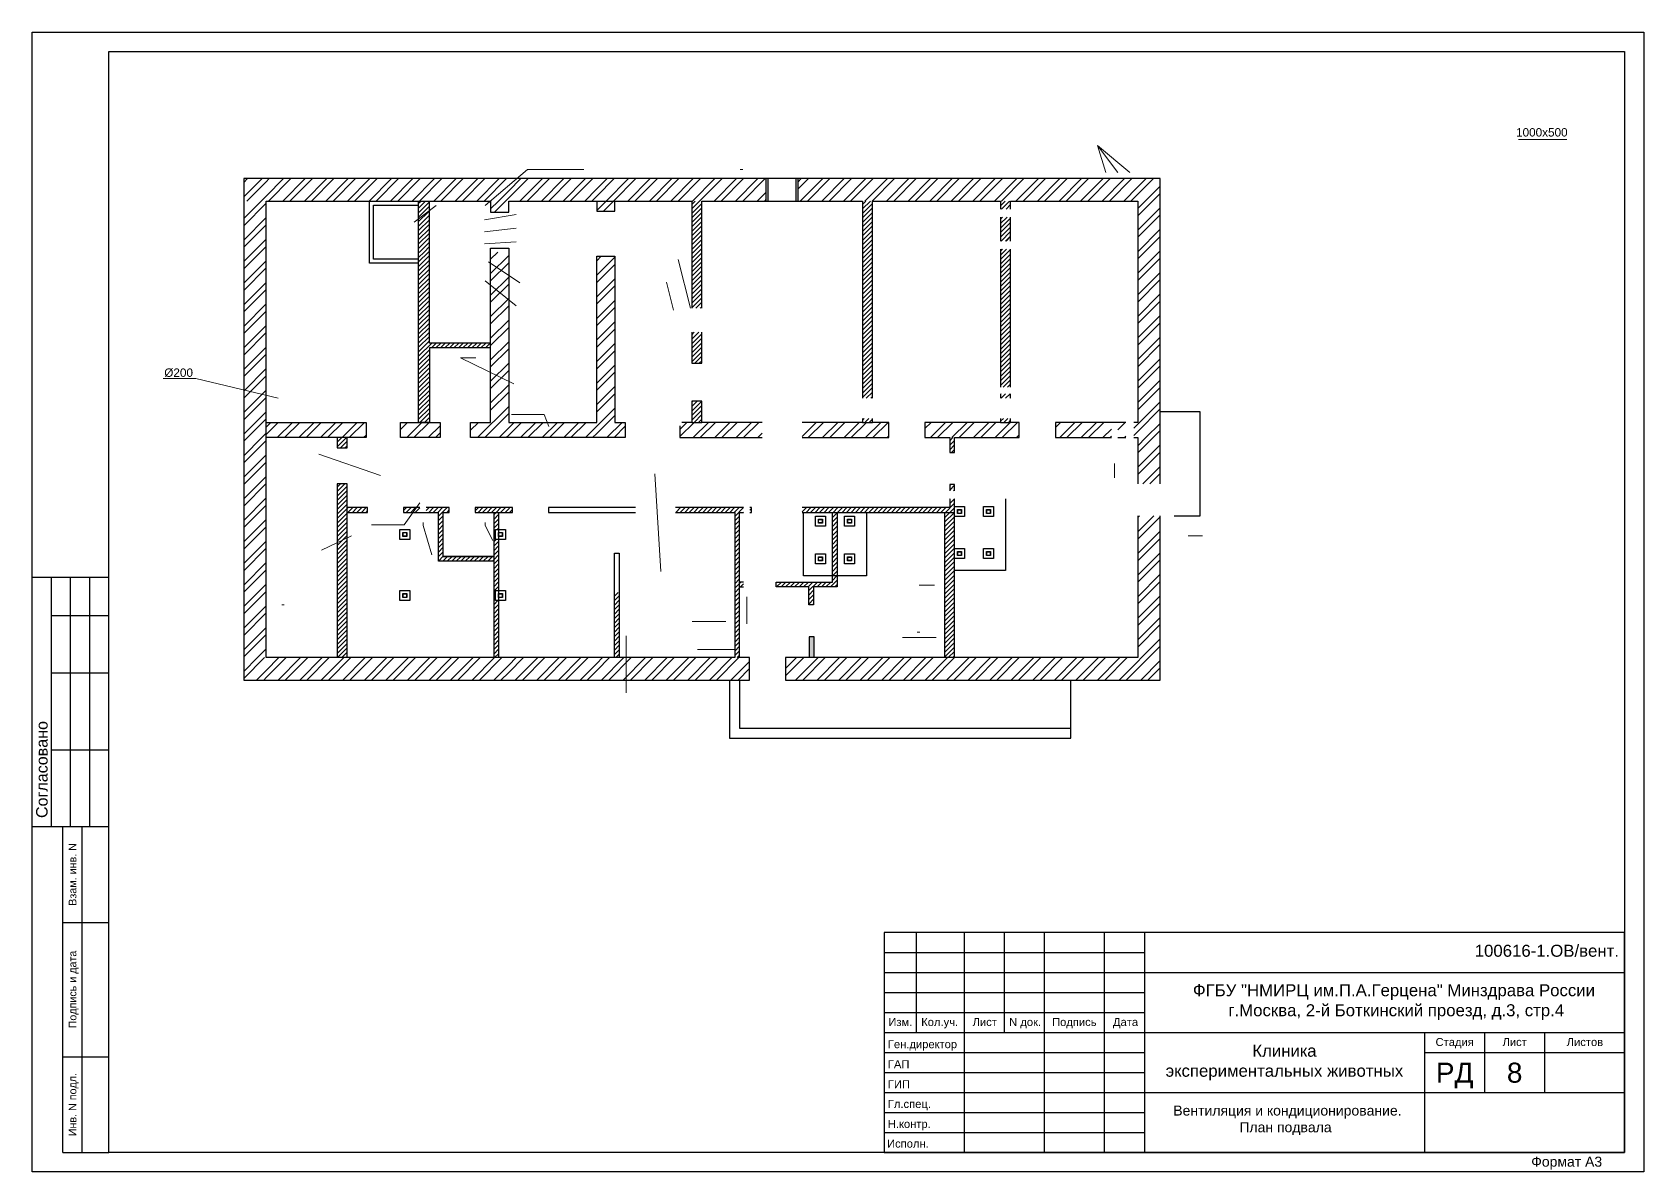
# Model space of a CAD drawing. Header units: millimetres. Extents: x -285783 to 224003, y -270247 to -22062.
# Drawn here: x 6994 to 47262, y -50537 to -22062 of the extents above; entities that cross this region are included whole.
import ezdxf
from ezdxf.enums import TextEntityAlignment as Align

# ---------------------------------------------------------------- set-up
doc = ezdxf.new("R2010")
doc.units = ezdxf.units.MM
for name, color, linetype, lineweight in [('12 текст рамки', 7, 'Continuous', 30), ('13 рамка', 7, 'Continuous', 30), ('стены нар', 7, 'Continuous', 30), ('штриховки', 86, 'Continuous', 20)]:
    doc.layers.add(name, color=color, linetype=linetype, lineweight=lineweight)
doc.layers.add('перегородки', color=7, linetype='Continuous')
doc.styles.add('ВЫС21', font='arial.ttf', dxfattribs={"height": 21})
doc.styles.add('РАМКА', font='arial.ttf')
doc.styles.add('ТЕКСТ', font='arial.ttf', dxfattribs={"oblique": 10, "height": 150})

msp = doc.modelspace()

# ---------------------------------------------------------------- hatches: boundary and pattern name
at = {"layer": 'штриховки', "true_color": 0xc7c8ca}
h = msp.add_hatch(color=9, dxfattribs=at)
h.dxf.hatch_style = 1
h.paths.add_polyline_path([(26529, -37170), (26409, -37170), (26409, -37690), (26529, -37690)])

# ---------------------------------------------------------------- linework, layer by layer
at = {"layer": '12 текст рамки', "color": 7, "lineweight": 15}
for p, q in [((33616, -24891), (33819, -25570)), ((34419, -25570), (33616, -24891)), ((33616, -24891), (34119, -25570)), ((44130, -24739), (45339, -24739)), ((18311, -26392), (19366, -25492)), ((19366, -25492), (20777, -25492)), ((17085, -26392), (16536, -26810)), ((18299, -26750), (19084, -26618)), ((18299, -27050), (19084, -26960)), ((19084, -27302), (18299, -27350)), ((23440, -28958), (23131, -27745)), ((18399, -27796), (19174, -28326)), ((18311, -28275), (19084, -28895)), ((23020, -29008), (22843, -28309)), ((18079, -30198), (17698, -30198)), ((17698, -30198), (19027, -30847)), ((10264, -30718), (11080, -30718)), ((11080, -30718), (13139, -31210)), ((18973, -31611), (19790, -31611)), ((19790, -31611), (19899, -31911)), ((15694, -33135), (14159, -32606)), ((34039, -32840), (34039, -33195)), ((22549, -33094), (22697, -35540)), ((16681, -33824), (16290, -34375)), ((15474, -34375), (16290, -34375)), ((16761, -34310), (16761, -34384)), ((16761, -34384), (16980, -35117)), ((18311, -34310), (18311, -34391)), ((18311, -34391), (18504, -34766)), ((14225, -35001), (14974, -34642)), ((35879, -34650), (36234, -34650)), ((24849, -36170), (24849, -36847)), ((29539, -35875), (29158, -35875)), ((24328, -36789), (23484, -36789)), ((21838, -37142), (21838, -38567)), ((29581, -37186), (28736, -37186)), ((23614, -37490), (24564, -37490))]:
    msp.add_line(p, q, dxfattribs=at)
at = {"layer": '13 рамка'}
for p, q in [((6994, -35676), (8911, -35676)), ((7473, -41908), (7473, -35676)), ((7953, -41908), (7953, -35676)), ((8432, -41908), (8432, -35676)), ((7473, -36635), (8911, -36635)), ((7473, -38073), (8911, -38073)), ((7473, -39991), (8911, -39991)), ((6994, -41908), (8911, -41908)), ((7761, -50058), (7761, -41908)), ((8240, -50058), (8240, -41908)), ((7761, -44305), (8911, -44305)), ((28283, -44558), (28283, -50058)), ((46783, -44558), (28283, -44558)), ((29083, -44558), (29083, -47058)), ((30283, -44558), (30283, -50058)), ((31283, -44558), (31283, -47058)), ((32283, -44558), (32283, -50058)), ((33783, -44558), (33783, -50058)), ((34783, -44558), (34783, -50058)), ((46783, -50058), (46783, -44558)), ((28283, -45058), (34783, -45058)), ((28283, -45558), (46783, -45558)), ((28283, -46058), (34783, -46058)), ((28283, -46558), (34783, -46558)), ((28283, -47058), (46783, -47058)), ((41783, -47058), (41783, -50058)), ((43283, -47058), (43283, -48558)), ((44783, -47058), (44783, -48558)), ((7761, -47661), (8911, -47661)), ((28283, -47558), (34783, -47558)), ((41783, -47558), (46783, -47558)), ((28283, -48058), (34783, -48058)), ((28283, -48058), (34783, -48058)), ((28283, -48558), (46783, -48558)), ((28283, -49058), (34783, -49058)), ((28283, -49058), (34783, -49058)), ((28283, -49558), (34783, -49558)), ((28283, -49558), (34783, -49558)), ((7761, -50058), (8911, -50058)), ((28283, -50058), (46783, -50058)), ((28283, -50058), (46783, -50058)), ((28283, -50058), (46783, -50058))]:
    msp.add_line(p, q, dxfattribs=at)
for points in [[(6994, -22062), (47262, -22062), (47262, -50537), (6994, -50537)], [(8911, -22541), (46783, -22541), (46783, -50058), (8911, -50058)]]:
    msp.add_lwpolyline(points, close=True, dxfattribs=at)
at = {"layer": 'перегородки', "lineweight": 30}
for p, q in [((12839, -26280), (18449, -26280)), ((15419, -27830), (15419, -26280)), ((15419, -26280), (16649, -26280)), ((15519, -27730), (15519, -26380)), ((15519, -26380), (16649, -26380)), ((16649, -31810), (16649, -26280)), ((16919, -29830), (16919, -26280)), ((16649, -27730), (15519, -27730)), ((16649, -27830), (15419, -27830)), ((18449, -29830), (16919, -29830)), ((18449, -29950), (16919, -29950)), ((16919, -29950), (16919, -31810)), ((12839, -31810), (15334, -31810)), ((15334, -31810), (15334, -32190)), ((16194, -32190), (16194, -31810)), ((16194, -31810), (17184, -31810)), ((16919, -31810), (16649, -31810)), ((17184, -31810), (17184, -32190)), ((15334, -32190), (12839, -32190)), ((14614, -32190), (14614, -32450)), ((14864, -32450), (14864, -32190)), ((17184, -32190), (16194, -32190)), ((14614, -32450), (14864, -32450)), ((14864, -33350), (14614, -33350)), ((14614, -33350), (14614, -37690)), ((14864, -33940), (14864, -33350)), ((30039, -33360), (29919, -33360)), ((29919, -33360), (29919, -33518)), ((30039, -33518), (30039, -33360)), ((29919, -33718), (29919, -33940)), ((30039, -37690), (30039, -33718)), ((15374, -33940), (14864, -33940)), ((14864, -37690), (14864, -34060)), ((14864, -34060), (15374, -34060)), ((15374, -34060), (15374, -33940)), ((16274, -33940), (16274, -34060)), ((16681, -33940), (16274, -33940)), ((16274, -34060), (17144, -34060)), ((17414, -33940), (16840, -33940)), ((17144, -35280), (17144, -34060)), ((17264, -35160), (17264, -34060)), ((17264, -34060), (17414, -34060)), ((17414, -34060), (17414, -33940)), ((18064, -33940), (18064, -34060)), ((18994, -33940), (18064, -33940)), ((18064, -34060), (18994, -34060)), ((18994, -34060), (18994, -33940)), ((29919, -33940), (26231, -33940)), ((26231, -34060), (29789, -34060)), ((29789, -34060), (29789, -37690)), ((18524, -35280), (17144, -35280)), ((17264, -35160), (18524, -35160)), ((18524, -35160), (17264, -35160)), ((21544, -37690), (21544, -35083)), ((21544, -35083), (21664, -35083)), ((21664, -35083), (21664, -37690))]:
    msp.add_line(p, q, dxfattribs=at)
at = {"layer": 'стены нар'}
for p, q in [((35179, -25720), (12279, -25720)), ((12279, -25720), (12279, -38250)), ((25331, -26280), (25331, -25720)), ((25381, -26280), (25381, -25720)), ((26081, -26280), (26081, -25720)), ((26131, -26280), (26131, -25720)), ((35179, -33350), (35179, -25720)), ((12839, -37690), (12839, -26280)), ((18449, -26280), (18449, -26555)), ((18449, -26555), (18899, -26555)), ((18899, -26555), (18899, -26280)), ((18899, -26280), (23474, -26280)), ((21099, -26280), (21099, -26530)), ((21099, -26530), (21549, -26530)), ((21549, -26530), (21549, -26280)), ((23474, -26280), (23474, -28958)), ((23724, -28958), (23724, -26280)), ((23724, -26280), (27739, -26280)), ((27739, -26280), (27739, -31210)), ((27989, -26280), (31189, -26280)), ((27989, -31210), (27989, -26280)), ((31189, -26280), (31189, -26480)), ((31439, -26280), (34619, -26280)), ((31439, -26480), (31439, -26280)), ((34619, -26280), (34619, -31810)), ((31189, -26680), (31189, -27280)), ((31439, -27280), (31439, -26680)), ((18449, -31810), (18449, -27455)), ((18449, -27455), (18899, -27455)), ((18899, -27455), (18899, -31810)), ((21099, -31810), (21099, -27660)), ((21099, -27660), (21549, -27660)), ((21549, -27660), (21549, -31810)), ((31189, -27480), (31189, -30935)), ((31439, -30935), (31439, -27480)), ((23474, -29558), (23474, -30330)), ((23724, -30330), (23724, -29558)), ((23474, -30330), (23724, -30330)), ((23724, -31280), (23474, -31280)), ((23474, -31280), (23474, -31810)), ((23724, -31810), (23724, -31280)), ((31189, -31095), (31189, -31210)), ((31439, -31210), (31439, -31095)), ((17944, -32190), (17944, -31810)), ((17944, -31810), (18449, -31810)), ((18899, -31810), (21099, -31810)), ((21549, -31810), (21814, -31810)), ((21814, -31810), (21814, -32190)), ((23474, -31810), (23226, -31810)), ((23474, -31810), (23724, -31810)), ((25231, -31810), (23724, -31810)), ((27739, -31810), (26231, -31810)), ((27739, -31710), (27739, -31810)), ((27739, -31810), (27989, -31810)), ((27989, -31810), (27989, -31710)), ((28399, -31810), (27989, -31810)), ((28399, -32190), (28399, -31810)), ((31189, -31810), (29299, -31810)), ((29299, -31810), (29299, -32190)), ((31189, -31710), (31189, -31810)), ((31189, -31810), (31439, -31810)), ((31439, -31810), (31439, -31710)), ((31659, -31810), (31439, -31810)), ((31659, -32190), (31659, -31810)), ((32559, -31810), (32559, -32190)), ((34319, -31810), (32559, -31810)), ((34619, -31810), (34519, -31810)), ((36179, -31550), (35179, -31550)), ((36179, -34150), (36179, -31550)), ((21814, -32190), (17944, -32190)), ((23174, -31899), (23174, -32190)), ((23174, -32190), (25231, -32190)), ((26231, -32190), (28399, -32190)), ((29299, -32190), (29919, -32190)), ((29919, -32190), (29919, -32560)), ((30039, -32560), (30039, -32190)), ((30039, -32190), (31659, -32190)), ((32559, -32190), (33959, -32190)), ((34119, -32190), (34319, -32190)), ((34519, -32190), (34619, -32190)), ((34619, -32190), (34619, -33350)), ((29919, -32560), (30039, -32560)), ((31314, -33718), (31314, -35515)), ((14864, -34060), (14864, -33940)), ((18524, -34060), (18524, -37690)), ((18644, -34060), (18644, -37690)), ((19894, -33940), (19894, -34060)), ((22070, -33940), (19894, -33940)), ((19894, -34060), (22070, -34060)), ((22070, -33940), (21918, -33940)), ((21918, -34060), (22070, -34060)), ((24769, -33940), (23070, -33940)), ((23070, -34060), (24549, -34060)), ((24549, -34060), (24549, -37690)), ((24669, -37690), (24669, -34060)), ((24669, -34060), (24769, -34060)), ((24969, -33940), (24927, -33940)), ((24928, -34060), (24969, -34060)), ((24969, -34060), (24969, -33940)), ((26264, -34060), (27844, -34060)), ((26264, -35645), (26264, -34060)), ((26564, -34155), (26814, -34155)), ((26564, -34405), (26564, -34155)), ((26814, -34155), (26814, -34405)), ((26989, -35800), (26989, -34060)), ((27109, -34060), (27109, -35920)), ((27294, -34155), (27544, -34155)), ((27294, -34405), (27294, -34155)), ((27544, -34155), (27544, -34405)), ((27844, -34060), (27844, -35645)), ((29789, -34060), (30039, -34060)), ((30039, -33915), (30289, -33915)), ((30039, -34165), (30039, -33915)), ((30289, -34165), (30039, -34165)), ((30114, -33990), (30214, -33990)), ((30114, -34090), (30114, -33990)), ((30214, -34090), (30114, -34090)), ((30119, -33995), (30209, -33995)), ((30119, -34085), (30119, -33995)), ((30209, -34085), (30119, -34085)), ((30209, -33995), (30209, -34085)), ((30214, -33990), (30214, -34090)), ((30289, -33915), (30289, -34165)), ((30764, -33915), (31014, -33915)), ((30764, -34165), (30764, -33915)), ((31014, -34165), (30764, -34165)), ((30839, -33990), (30939, -33990)), ((30839, -34090), (30839, -33990)), ((30939, -34090), (30839, -34090)), ((30844, -33995), (30934, -33995)), ((30844, -34085), (30844, -33995)), ((30934, -34085), (30844, -34085)), ((30934, -33995), (30934, -34085)), ((30939, -33990), (30939, -34090)), ((31014, -33915), (31014, -34165)), ((34619, -34150), (34619, -37690)), ((35179, -38250), (35179, -34150)), ((35529, -34150), (36179, -34150)), ((16179, -34485), (16429, -34485)), ((16179, -34735), (16179, -34485)), ((16254, -34560), (16354, -34560)), ((16254, -34660), (16254, -34560)), ((16259, -34565), (16349, -34565)), ((16259, -34655), (16259, -34565)), ((16349, -34565), (16349, -34655)), ((16354, -34560), (16354, -34660)), ((16429, -34485), (16429, -34735)), ((18569, -34485), (18819, -34485)), ((18569, -34735), (18569, -34485)), ((18644, -34560), (18744, -34560)), ((18644, -34660), (18644, -34560)), ((18649, -34565), (18739, -34565)), ((18649, -34655), (18649, -34565)), ((18739, -34565), (18739, -34655)), ((18744, -34560), (18744, -34660)), ((18819, -34485), (18819, -34735)), ((26814, -34405), (26564, -34405)), ((26639, -34230), (26739, -34230)), ((26639, -34330), (26639, -34230)), ((26739, -34330), (26639, -34330)), ((26644, -34235), (26734, -34235)), ((26644, -34325), (26644, -34235)), ((26734, -34325), (26644, -34325)), ((26734, -34235), (26734, -34325)), ((26739, -34230), (26739, -34330)), ((27544, -34405), (27294, -34405)), ((27369, -34230), (27469, -34230)), ((27369, -34330), (27369, -34230)), ((27469, -34330), (27369, -34330)), ((27374, -34235), (27464, -34235)), ((27374, -34325), (27374, -34235)), ((27464, -34325), (27374, -34325)), ((27464, -34235), (27464, -34325)), ((27469, -34230), (27469, -34330)), ((16429, -34735), (16179, -34735)), ((16354, -34660), (16254, -34660)), ((16349, -34655), (16259, -34655)), ((18819, -34735), (18569, -34735)), ((18744, -34660), (18644, -34660)), ((18739, -34655), (18649, -34655)), ((30039, -34965), (30289, -34965)), ((30039, -35215), (30039, -34965)), ((30289, -34965), (30289, -35215)), ((30764, -34965), (31014, -34965)), ((30764, -35215), (30764, -34965)), ((31014, -34965), (31014, -35215)), ((26564, -35095), (26814, -35095)), ((26564, -35345), (26564, -35095)), ((26814, -35345), (26564, -35345)), ((26639, -35170), (26739, -35170)), ((26639, -35270), (26639, -35170)), ((26739, -35270), (26639, -35270)), ((26644, -35175), (26734, -35175)), ((26644, -35265), (26644, -35175)), ((26734, -35265), (26644, -35265)), ((26734, -35175), (26734, -35265)), ((26739, -35170), (26739, -35270)), ((26814, -35095), (26814, -35345)), ((27294, -35095), (27544, -35095)), ((27294, -35345), (27294, -35095)), ((27544, -35345), (27294, -35345)), ((27369, -35170), (27469, -35170)), ((27369, -35270), (27369, -35170)), ((27469, -35270), (27369, -35270)), ((27374, -35175), (27464, -35175)), ((27374, -35265), (27374, -35175)), ((27464, -35265), (27374, -35265)), ((27464, -35175), (27464, -35265)), ((27469, -35170), (27469, -35270)), ((27544, -35095), (27544, -35345)), ((30289, -35215), (30039, -35215)), ((30114, -35040), (30214, -35040)), ((30114, -35140), (30114, -35040)), ((30214, -35140), (30114, -35140)), ((30119, -35045), (30209, -35045)), ((30119, -35135), (30119, -35045)), ((30209, -35135), (30119, -35135)), ((30209, -35045), (30209, -35135)), ((30214, -35040), (30214, -35140)), ((31014, -35215), (30764, -35215)), ((30839, -35040), (30939, -35040)), ((30839, -35140), (30839, -35040)), ((30939, -35140), (30839, -35140)), ((30844, -35045), (30934, -35045)), ((30844, -35135), (30844, -35045)), ((30934, -35135), (30844, -35135)), ((30934, -35045), (30934, -35135)), ((30939, -35040), (30939, -35140)), ((24769, -35800), (24669, -35800)), ((25579, -35920), (25579, -35800)), ((25579, -35800), (26989, -35800)), ((27844, -35645), (26264, -35645)), ((31314, -35515), (30039, -35515)), ((16179, -36015), (16429, -36015)), ((16179, -36265), (16179, -36015)), ((16254, -36090), (16354, -36090)), ((16254, -36190), (16254, -36090)), ((16354, -36190), (16254, -36190)), ((16259, -36095), (16349, -36095)), ((16259, -36185), (16259, -36095)), ((16349, -36185), (16259, -36185)), ((16349, -36095), (16349, -36185)), ((16354, -36090), (16354, -36190)), ((16429, -36015), (16429, -36265)), ((18569, -36015), (18819, -36015)), ((18569, -36265), (18569, -36015)), ((18644, -36090), (18744, -36090)), ((18644, -36190), (18644, -36090)), ((18744, -36190), (18644, -36190)), ((18649, -36095), (18739, -36095)), ((18649, -36185), (18649, -36095)), ((18739, -36185), (18649, -36185)), ((18739, -36095), (18739, -36185)), ((18744, -36090), (18744, -36190)), ((18819, -36015), (18819, -36265)), ((24669, -35920), (24769, -35920)), ((26399, -35920), (25579, -35920)), ((26399, -36370), (26399, -35920)), ((27109, -35920), (26519, -35920)), ((26519, -35920), (26519, -36370)), ((16429, -36265), (16179, -36265)), ((18819, -36265), (18569, -36265)), ((26519, -36370), (26399, -36370)), ((26529, -37170), (26409, -37170)), ((26409, -37170), (26409, -37690)), ((26529, -37690), (26529, -37170)), ((24549, -37690), (12839, -37690)), ((24919, -37690), (24669, -37690)), ((24919, -38250), (24919, -37690)), ((34619, -37690), (25819, -37690)), ((25819, -37690), (25819, -38250)), ((12279, -38250), (24919, -38250)), ((24419, -38250), (24419, -39700)), ((24669, -38250), (24669, -39450)), ((25819, -38250), (35179, -38250)), ((32944, -39450), (32944, -38250)), ((24669, -39450), (32944, -39450)), ((32944, -39700), (32944, -39450)), ((24419, -39700), (32944, -39700))]:
    msp.add_line(p, q, dxfattribs=at)
at = {"layer": 'штриховки', "color": 18, "lineweight": 15, "true_color": 0x000000}
for p, q in [((12279, -26178), (12737, -25720)), ((12279, -25819), (12377, -25720)), ((12839, -26157), (13275, -25720)), ((12839, -25797), (12916, -25720)), ((12895, -26280), (13455, -25720)), ((13254, -26280), (13814, -25720)), ((13434, -26280), (13994, -25720)), ((13793, -26280), (14353, -25720)), ((13973, -26280), (14533, -25720)), ((14332, -26280), (14892, -25720)), ((14512, -26280), (15072, -25720)), ((14871, -26280), (15431, -25720)), ((15050, -26280), (15610, -25720)), ((15410, -26280), (15970, -25720)), ((15589, -26280), (16149, -25720)), ((15948, -26280), (16508, -25720)), ((16128, -26280), (16688, -25720)), ((16487, -26280), (17047, -25720)), ((16667, -26280), (17227, -25720)), ((17026, -26280), (17586, -25720)), ((17206, -26280), (17766, -25720)), ((17565, -26280), (18125, -25720)), ((17744, -26280), (18304, -25720)), ((18104, -26280), (18664, -25720)), ((18283, -26280), (18843, -25720)), ((18899, -26024), (19202, -25720)), ((18899, -26203), (19382, -25720)), ((19181, -26280), (19741, -25720)), ((19361, -26280), (19921, -25720)), ((19720, -26280), (20280, -25720)), ((19900, -26280), (20460, -25720)), ((20259, -26280), (20819, -25720)), ((20439, -26280), (20999, -25720)), ((21099, -25979), (21358, -25720)), ((21099, -26158), (21537, -25720)), ((21337, -26280), (21897, -25720)), ((21516, -26280), (22076, -25720)), ((21875, -26280), (22435, -25720)), ((22055, -26280), (22615, -25720)), ((22414, -26280), (22974, -25720)), ((22594, -26280), (23154, -25720)), ((22953, -26280), (23513, -25720)), ((23133, -26280), (23693, -25720)), ((23492, -26280), (24052, -25720)), ((23671, -26280), (24231, -25720)), ((24031, -26280), (24591, -25720)), ((24210, -26280), (24770, -25720)), ((24569, -26280), (25129, -25720)), ((24749, -26280), (25309, -25720)), ((26131, -25796), (26207, -25720)), ((26131, -25975), (26387, -25720)), ((26186, -26280), (26746, -25720)), ((26365, -26280), (26925, -25720)), ((26725, -26280), (27285, -25720)), ((26904, -26280), (27464, -25720)), ((27264, -26280), (27824, -25720)), ((27443, -26280), (28003, -25720)), ((27802, -26280), (28362, -25720)), ((27982, -26280), (28542, -25720)), ((28341, -26280), (28901, -25720)), ((28521, -26280), (29081, -25720)), ((28880, -26280), (29440, -25720)), ((29060, -26280), (29620, -25720)), ((29419, -26280), (29979, -25720)), ((29598, -26280), (30158, -25720)), ((29958, -26280), (30518, -25720)), ((30137, -26280), (30697, -25720)), ((30496, -26280), (31056, -25720)), ((30676, -26280), (31236, -25720)), ((31035, -26280), (31595, -25720)), ((31215, -26280), (31775, -25720)), ((31574, -26280), (32134, -25720)), ((31754, -26280), (32314, -25720)), ((32113, -26280), (32673, -25720)), ((32292, -26280), (32852, -25720)), ((32652, -26280), (33212, -25720)), ((32831, -26280), (33391, -25720)), ((33190, -26280), (33750, -25720)), ((33370, -26280), (33930, -25720)), ((33729, -26280), (34289, -25720)), ((33909, -26280), (34469, -25720)), ((34619, -25929), (34828, -25720)), ((34619, -26109), (35008, -25720)), ((12356, -26280), (12839, -25797)), ((12715, -26280), (12839, -26157)), ((18642, -26280), (18899, -26024)), ((20798, -26280), (21099, -25979)), ((20977, -26280), (21099, -26158)), ((25108, -26280), (25331, -26057)), ((34268, -26280), (34619, -25929)), ((34448, -26280), (34619, -26109)), ((34807, -26280), (35179, -25908)), ((34987, -26280), (35179, -26088)), ((12279, -26717), (12715, -26280)), ((12279, -26896), (12839, -26336)), ((18449, -26474), (18642, -26280)), ((18547, -26555), (18822, -26280)), ((18822, -26280), (18899, -26203)), ((21099, -26518), (21337, -26280)), ((21266, -26530), (21516, -26280)), ((25288, -26280), (25331, -26236)), ((34619, -26468), (34807, -26280)), ((34619, -26648), (34987, -26280)), ((34619, -27007), (35179, -26447)), ((12279, -27255), (12839, -26695)), ((12279, -27435), (12839, -26875)), ((34619, -27186), (35179, -26626)), ((12279, -27794), (12839, -27234)), ((34619, -27546), (35179, -26986)), ((34619, -27725), (35179, -27165)), ((12279, -27974), (12839, -27414)), ((12279, -28333), (12839, -27773)), ((18449, -27731), (18625, -27555)), ((18449, -28090), (18899, -27640)), ((21099, -27775), (21214, -27660)), ((21099, -28134), (21549, -27684)), ((34619, -28084), (35179, -27524)), ((34619, -28264), (35179, -27704)), ((12279, -28513), (12839, -27953)), ((18449, -28270), (18899, -27820)), ((18449, -28629), (18899, -28179)), ((21099, -28314), (21549, -27864)), ((34619, -28623), (35179, -28063)), ((12279, -28872), (12839, -28312)), ((12279, -29051), (12839, -28491)), ((18449, -28808), (18899, -28358)), ((21099, -28673), (21549, -28223)), ((21099, -28852), (21549, -28402)), ((34619, -28803), (35179, -28243)), ((12279, -29411), (12839, -28851)), ((18449, -29168), (18899, -28718)), ((18449, -29347), (18899, -28897)), ((21099, -29212), (21549, -28762)), ((21099, -29391), (21549, -28941)), ((34619, -29162), (35179, -28602)), ((34619, -29342), (35179, -28782)), ((12279, -29590), (12839, -29030)), ((12279, -29949), (12839, -29389)), ((18449, -29706), (18899, -29256)), ((21099, -29750), (21549, -29300)), ((34619, -29701), (35179, -29141)), ((34619, -29880), (35179, -29320)), ((12279, -30129), (12839, -29569)), ((18449, -29886), (18899, -29436)), ((18449, -30245), (18899, -29795)), ((21099, -29930), (21549, -29480)), ((34619, -30240), (35179, -29680)), ((12279, -30488), (12839, -29928)), ((12279, -30668), (12839, -30108)), ((18449, -30425), (18899, -29975)), ((21099, -30289), (21549, -29839)), ((21099, -30469), (21549, -30019)), ((34619, -30419), (35179, -29859)), ((12279, -31027), (12839, -30467)), ((18449, -30784), (18899, -30334)), ((18449, -30964), (18899, -30514)), ((21099, -30828), (21549, -30378)), ((21099, -31008), (21549, -30558)), ((34619, -30779), (35179, -30219)), ((34619, -30958), (35179, -30398)), ((12279, -31207), (12839, -30647)), ((12279, -31566), (12839, -31006)), ((18449, -31323), (18899, -30873)), ((21099, -31367), (21549, -30917)), ((34619, -31317), (35179, -30757)), ((34619, -31497), (35179, -30937)), ((12279, -31746), (12839, -31186)), ((18449, -31502), (18899, -31052)), ((21099, -31547), (21549, -31097)), ((34619, -31856), (35179, -31296)), ((12279, -32105), (12839, -31545)), ((12373, -32190), (12839, -31724)), ((12839, -31930), (12959, -31810)), ((12839, -32110), (13139, -31810)), ((13118, -32190), (13498, -31810)), ((13298, -32190), (13678, -31810)), ((13657, -32190), (14037, -31810)), ((13837, -32190), (14217, -31810)), ((14196, -32190), (14576, -31810)), ((14375, -32190), (14755, -31810)), ((14735, -32190), (15115, -31810)), ((14914, -32190), (15294, -31810)), ((16194, -31988), (16372, -31810)), ((16351, -32190), (16731, -31810)), ((16531, -32190), (16911, -31810)), ((17944, -31828), (17962, -31810)), ((17944, -32007), (18141, -31810)), ((18121, -32190), (18899, -31412)), ((18300, -32190), (18899, -31591)), ((18899, -31950), (19039, -31810)), ((18899, -32130), (19219, -31810)), ((19198, -32190), (19578, -31810)), ((19378, -32190), (19758, -31810)), ((19737, -32190), (20117, -31810)), ((19917, -32190), (20297, -31810)), ((20276, -32190), (20656, -31810)), ((20455, -32190), (20835, -31810)), ((21099, -31906), (21549, -31456)), ((21099, -32085), (21549, -31635)), ((21354, -32190), (21734, -31810)), ((23174, -31986), (23350, -31810)), ((23174, -32166), (23530, -31810)), ((23509, -32190), (23889, -31810)), ((23688, -32190), (24068, -31810)), ((24048, -32190), (24428, -31810)), ((24227, -32190), (24607, -31810)), ((24586, -32190), (24966, -31810)), ((24766, -32190), (25146, -31810)), ((26231, -32161), (26583, -31810)), ((26382, -32190), (26762, -31810)), ((26742, -32190), (27122, -31810)), ((26921, -32190), (27301, -31810)), ((27280, -32190), (27660, -31810)), ((27460, -32190), (27840, -31810)), ((27819, -32190), (28199, -31810)), ((27999, -32190), (28379, -31810)), ((29299, -31968), (29457, -31810)), ((29436, -32190), (29816, -31810)), ((29615, -32190), (29995, -31810)), ((29975, -32190), (30355, -31810)), ((30154, -32190), (30534, -31810)), ((30513, -32190), (30893, -31810)), ((30693, -32190), (31073, -31810)), ((31052, -32190), (31432, -31810)), ((31232, -32190), (31612, -31810)), ((32559, -31940), (32689, -31810)), ((32669, -32190), (33049, -31810)), ((32848, -32190), (33228, -31810)), ((33207, -32190), (33587, -31810)), ((33387, -32190), (33767, -31810)), ((34119, -31817), (34126, -31810)), ((34119, -31997), (34306, -31810)), ((34619, -32036), (35179, -31476)), ((12279, -32644), (12732, -32190)), ((12279, -32284), (12373, -32190)), ((12732, -32190), (12839, -32084)), ((15273, -32190), (15334, -32129)), ((16890, -32190), (17184, -31896)), ((17069, -32190), (17184, -32075)), ((18659, -32190), (18899, -31950)), ((18839, -32190), (18899, -32130)), ((20815, -32190), (21099, -31906)), ((20994, -32190), (21099, -32085)), ((21533, -32190), (21814, -31909)), ((25125, -32190), (25231, -32084)), ((28358, -32190), (28399, -32149)), ((31591, -32190), (31659, -32122)), ((33746, -32190), (33959, -31977)), ((33926, -32190), (33959, -32157)), ((34285, -32190), (34319, -32156)), ((34519, -31956), (34619, -31856)), ((34519, -32136), (34619, -32036)), ((34619, -32395), (34824, -32190)), ((34619, -32575), (35003, -32190)), ((34824, -32190), (35179, -31835)), ((35003, -32190), (35179, -32015)), ((12279, -32823), (12839, -32263)), ((34619, -32934), (35179, -32374)), ((34619, -33113), (35179, -32553)), ((12279, -33182), (12839, -32622)), ((12279, -33362), (12839, -32802)), ((34742, -33350), (35179, -32913)), ((12279, -33721), (12839, -33161)), ((12279, -33901), (12839, -33341)), ((34921, -33350), (35179, -33092)), ((12279, -34260), (12839, -33700)), ((12279, -34440), (12839, -33880)), ((34619, -34550), (35019, -34150)), ((34619, -34191), (34660, -34150)), ((34619, -34730), (35179, -34170)), ((12279, -34799), (12839, -34239)), ((12279, -34978), (12839, -34418)), ((34619, -35089), (35179, -34529)), ((12279, -35338), (12839, -34778)), ((12279, -35517), (12839, -34957)), ((34619, -35269), (35179, -34709)), ((12279, -35876), (12839, -35316)), ((34619, -35628), (35179, -35068)), ((34619, -35807), (35179, -35247)), ((12279, -36056), (12839, -35496)), ((34619, -36167), (35179, -35607)), ((34619, -36346), (35179, -35786)), ((12279, -36415), (12839, -35855)), ((12279, -36595), (12839, -36035)), ((34619, -36705), (35179, -36145)), ((12279, -36954), (12839, -36394)), ((12279, -37134), (12839, -36574)), ((34619, -36885), (35179, -36325)), ((12279, -37493), (12839, -36933)), ((34619, -37244), (35179, -36684)), ((34619, -37424), (35179, -36864)), ((12279, -37672), (12839, -37112)), ((34712, -37690), (35179, -37223)), ((34892, -37690), (35179, -37403)), ((12279, -38032), (12621, -37690)), ((12279, -38211), (12800, -37690)), ((12621, -37690), (12839, -37472)), ((12839, -38010), (13159, -37690)), ((12839, -38190), (13339, -37690)), ((13138, -38250), (13698, -37690)), ((13318, -38250), (13878, -37690)), ((13677, -38250), (14237, -37690)), ((13857, -38250), (14417, -37690)), ((14216, -38250), (14776, -37690)), ((14395, -38250), (14955, -37690)), ((14755, -38250), (15315, -37690)), ((14934, -38250), (15494, -37690)), ((15294, -38250), (15854, -37690)), ((15473, -38250), (16033, -37690)), ((15832, -38250), (16392, -37690)), ((16012, -38250), (16572, -37690)), ((16371, -38250), (16931, -37690)), ((16551, -38250), (17111, -37690)), ((16910, -38250), (17470, -37690)), ((17090, -38250), (17650, -37690)), ((17449, -38250), (18009, -37690)), ((17628, -38250), (18188, -37690)), ((17988, -38250), (18548, -37690)), ((18167, -38250), (18727, -37690)), ((18899, -37877), (19086, -37690)), ((18899, -38057), (19266, -37690)), ((19065, -38250), (19625, -37690)), ((19245, -38250), (19805, -37690)), ((19604, -38250), (20164, -37690)), ((19784, -38250), (20344, -37690)), ((20143, -38250), (20703, -37690)), ((20322, -38250), (20882, -37690)), ((20682, -38250), (21099, -37833)), ((21099, -37833), (21242, -37690)), ((21099, -38012), (21421, -37690)), ((21220, -38250), (21780, -37690)), ((21400, -38250), (21960, -37690)), ((21759, -38250), (22319, -37690)), ((21939, -38250), (22499, -37690)), ((22298, -38250), (22858, -37690)), ((22478, -38250), (23038, -37690)), ((22837, -38250), (23397, -37690)), ((23017, -38250), (23577, -37690)), ((23376, -38250), (23936, -37690)), ((23555, -38250), (24115, -37690)), ((23915, -38250), (24475, -37690)), ((24094, -38250), (24654, -37690)), ((24453, -38250), (24919, -37784)), ((25819, -37962), (26091, -37690)), ((25819, -38142), (26271, -37690)), ((26070, -38250), (26630, -37690)), ((26249, -38250), (26809, -37690)), ((26609, -38250), (27169, -37690)), ((26788, -38250), (27348, -37690)), ((27147, -38250), (27707, -37690)), ((27327, -38250), (27887, -37690)), ((27686, -38250), (28246, -37690)), ((27866, -38250), (28426, -37690)), ((28225, -38250), (28785, -37690)), ((28405, -38250), (28965, -37690)), ((28764, -38250), (29324, -37690)), ((28943, -38250), (29503, -37690)), ((29303, -38250), (29863, -37690)), ((29482, -38250), (30042, -37690)), ((29842, -38250), (30402, -37690)), ((30021, -38250), (30581, -37690)), ((30380, -38250), (30940, -37690)), ((30560, -38250), (31120, -37690)), ((30919, -38250), (31479, -37690)), ((31099, -38250), (31659, -37690)), ((31458, -38250), (32018, -37690)), ((31638, -38250), (32198, -37690)), ((31997, -38250), (32557, -37690)), ((32176, -38250), (32736, -37690)), ((32536, -38250), (33096, -37690)), ((32715, -38250), (33275, -37690)), ((33074, -38250), (33634, -37690)), ((33254, -38250), (33814, -37690)), ((33613, -38250), (34173, -37690)), ((33793, -38250), (34353, -37690)), ((34152, -38250), (34619, -37783)), ((34619, -37783), (34712, -37690)), ((34619, -37963), (34892, -37690)), ((34691, -38250), (35179, -37762)), ((12599, -38250), (12839, -38010)), ((12779, -38250), (12839, -38190)), ((18526, -38250), (18899, -37877)), ((18706, -38250), (18899, -38057)), ((20861, -38250), (21099, -38012)), ((24633, -38250), (24919, -37964)), ((34332, -38250), (34619, -37963)), ((34870, -38250), (35179, -37942))]:
    msp.add_line(p, q, dxfattribs=at)
at = {"layer": 'штриховки', "color": 251, "lineweight": 5, "true_color": 0x636466}
for p, q in [((16649, -26343), (16712, -26280)), ((16649, -26455), (16824, -26280)), ((16649, -26567), (16661, -26555)), ((16649, -26680), (16773, -26555)), ((16649, -26792), (16886, -26555)), ((16661, -26555), (16919, -26297)), ((16773, -26555), (16919, -26410)), ((16886, -26555), (16919, -26522)), ((23474, -26365), (23559, -26280)), ((23474, -26477), (23671, -26280)), ((23474, -26590), (23724, -26340)), ((23474, -26702), (23724, -26452)), ((23474, -26814), (23724, -26564)), ((27739, -26366), (27825, -26280)), ((27739, -26478), (27937, -26280)), ((27739, -26590), (27989, -26340)), ((27739, -26703), (27989, -26453)), ((27739, -26815), (27989, -26565)), ((31189, -26283), (31192, -26280)), ((31189, -26396), (31305, -26280)), ((31217, -26480), (31417, -26280)), ((31329, -26480), (31439, -26370)), ((16649, -26904), (16919, -26634)), ((16649, -27016), (16919, -26746)), ((16649, -27129), (16919, -26859)), ((16649, -27241), (16919, -26971)), ((23474, -26926), (23724, -26676)), ((23474, -27039), (23724, -26789)), ((23474, -27151), (23724, -26901)), ((27739, -26927), (27989, -26677)), ((27739, -27039), (27989, -26789)), ((27739, -27152), (27989, -26902)), ((31189, -26732), (31241, -26680)), ((31189, -26845), (31354, -26680)), ((31189, -26957), (31439, -26707)), ((31189, -27069), (31439, -26819)), ((31189, -27181), (31439, -26931)), ((16649, -27353), (16919, -27083)), ((16649, -27465), (16919, -27195)), ((16671, -27555), (16919, -27308)), ((23474, -27263), (23724, -27013)), ((23474, -27375), (23724, -27125)), ((23474, -27488), (23724, -27238)), ((23474, -27600), (23724, -27350)), ((27739, -27264), (27989, -27014)), ((27739, -27376), (27989, -27126)), ((27739, -27488), (27989, -27238)), ((27739, -27601), (27989, -27351)), ((31203, -27280), (31439, -27044)), ((31315, -27280), (31439, -27156)), ((31329, -27280), (31439, -27170)), ((31427, -27280), (31439, -27268)), ((16649, -27578), (16671, -27555)), ((16649, -27690), (16784, -27555)), ((16649, -27802), (16896, -27555)), ((16649, -27914), (16919, -27644)), ((16649, -28027), (16919, -27757)), ((16784, -27555), (16919, -27420)), ((16896, -27555), (16919, -27532)), ((23474, -27712), (23724, -27462)), ((23474, -27825), (23724, -27575)), ((23474, -27937), (23724, -27687)), ((27739, -27713), (27989, -27463)), ((27739, -27825), (27989, -27575)), ((27739, -27937), (27989, -27687)), ((31189, -27518), (31227, -27480)), ((31189, -27630), (31339, -27480)), ((31189, -27532), (31241, -27480)), ((31189, -27743), (31439, -27493)), ((31189, -27855), (31439, -27605)), ((31189, -27967), (31439, -27717)), ((16649, -28139), (16919, -27869)), ((16649, -28251), (16919, -27981)), ((16649, -28363), (16919, -28093)), ((23474, -28049), (23724, -27799)), ((23474, -28161), (23724, -27911)), ((23474, -28274), (23724, -28024)), ((23474, -28386), (23724, -28136)), ((27739, -28050), (27989, -27800)), ((27739, -28162), (27989, -27912)), ((27739, -28274), (27989, -28024)), ((27739, -28386), (27989, -28136)), ((31189, -28079), (31439, -27829)), ((31189, -28192), (31439, -27942)), ((31189, -28304), (31439, -28054)), ((31189, -28416), (31439, -28166)), ((16649, -28476), (16919, -28206)), ((16649, -28588), (16919, -28318)), ((16649, -28700), (16919, -28430)), ((16649, -28812), (16919, -28542)), ((23474, -28498), (23724, -28248)), ((23474, -28610), (23724, -28360)), ((23474, -28723), (23724, -28473)), ((23474, -28835), (23724, -28585)), ((27739, -28499), (27989, -28249)), ((27739, -28611), (27989, -28361)), ((27739, -28723), (27989, -28473)), ((27739, -28835), (27989, -28585)), ((31189, -28529), (31439, -28279)), ((31189, -28641), (31439, -28391)), ((31189, -28753), (31439, -28503)), ((16649, -28925), (16919, -28655)), ((16649, -29037), (16919, -28767)), ((16649, -29149), (16919, -28879)), ((16649, -29261), (16919, -28991)), ((23474, -28947), (23724, -28697)), ((23575, -28958), (23724, -28809)), ((23687, -28958), (23724, -28922)), ((27739, -28948), (27989, -28698)), ((27739, -29060), (27989, -28810)), ((27739, -29172), (27989, -28922)), ((31189, -28865), (31439, -28615)), ((31189, -28978), (31439, -28728)), ((31189, -29090), (31439, -28840)), ((31189, -29202), (31439, -28952)), ((16649, -29374), (16919, -29104)), ((16649, -29486), (16919, -29216)), ((16649, -29598), (16919, -29328)), ((27739, -29284), (27989, -29034)), ((27739, -29397), (27989, -29147)), ((27739, -29509), (27989, -29259)), ((27739, -29621), (27989, -29371)), ((31189, -29314), (31439, -29064)), ((31189, -29427), (31439, -29177)), ((31189, -29539), (31439, -29289)), ((16649, -29710), (16919, -29440)), ((16649, -29823), (16919, -29553)), ((16649, -29935), (16919, -29665)), ((16649, -30047), (16919, -29777)), ((23474, -29621), (23536, -29558)), ((23474, -29733), (23649, -29558)), ((23474, -29845), (23724, -29595)), ((23474, -29957), (23724, -29707)), ((27739, -29733), (27989, -29483)), ((27739, -29846), (27989, -29596)), ((27739, -29958), (27989, -29708)), ((31189, -29651), (31439, -29401)), ((31189, -29763), (31439, -29513)), ((31189, -29876), (31439, -29626)), ((31189, -29988), (31439, -29738)), ((16649, -30159), (16978, -29830)), ((16649, -30272), (16919, -30002)), ((16649, -30384), (16919, -30114)), ((16971, -29950), (17091, -29830)), ((17083, -29950), (17203, -29830)), ((17195, -29950), (17315, -29830)), ((17307, -29950), (17427, -29830)), ((17420, -29950), (17540, -29830)), ((17532, -29950), (17652, -29830)), ((17644, -29950), (17764, -29830)), ((17756, -29950), (17876, -29830)), ((17869, -29950), (17989, -29830)), ((17981, -29950), (18101, -29830)), ((18093, -29950), (18213, -29830)), ((18205, -29950), (18325, -29830)), ((18318, -29950), (18438, -29830)), ((18430, -29950), (18449, -29931)), ((23474, -30070), (23724, -29820)), ((23474, -30182), (23724, -29932)), ((23474, -30294), (23724, -30044)), ((23550, -30330), (23724, -30156)), ((27739, -30070), (27989, -29820)), ((27739, -30182), (27989, -29932)), ((27739, -30295), (27989, -30045)), ((27739, -30407), (27989, -30157)), ((31189, -30100), (31439, -29850)), ((31189, -30212), (31439, -29962)), ((31189, -30325), (31439, -30075)), ((31189, -30437), (31439, -30187)), ((16649, -30496), (16919, -30226)), ((16649, -30608), (16919, -30338)), ((16649, -30721), (16919, -30451)), ((16649, -30833), (16919, -30563)), ((23663, -30330), (23724, -30269)), ((27739, -30519), (27989, -30269)), ((27739, -30631), (27989, -30381)), ((27739, -30744), (27989, -30494)), ((31189, -30549), (31439, -30299)), ((31189, -30661), (31439, -30411)), ((31189, -30774), (31439, -30524)), ((16649, -30945), (16919, -30675)), ((16649, -31057), (16919, -30787)), ((16649, -31170), (16919, -30900)), ((27739, -30856), (27989, -30606)), ((27739, -30968), (27989, -30718)), ((27739, -31080), (27989, -30830)), ((27739, -31193), (27989, -30943)), ((31189, -30886), (31439, -30636)), ((31252, -30935), (31439, -30748)), ((31364, -30935), (31439, -30860)), ((16649, -31282), (16919, -31012)), ((16649, -31394), (16919, -31124)), ((16649, -31506), (16919, -31236)), ((16649, -31619), (16919, -31349)), ((23474, -31304), (23498, -31280)), ((23474, -31417), (23611, -31280)), ((23474, -31529), (23723, -31280)), ((23474, -31641), (23724, -31391)), ((27834, -31210), (27989, -31055)), ((27946, -31210), (27989, -31167)), ((31189, -31110), (31204, -31095)), ((31202, -31210), (31317, -31095)), ((31314, -31210), (31429, -31095)), ((31426, -31210), (31439, -31197)), ((16649, -31731), (16919, -31461)), ((16682, -31810), (16919, -31573)), ((16794, -31810), (16919, -31685)), ((23474, -31753), (23724, -31503)), ((23530, -31810), (23724, -31616)), ((23642, -31810), (23724, -31728)), ((27739, -31754), (27783, -31710)), ((27795, -31810), (27895, -31710)), ((27907, -31810), (27989, -31729)), ((31189, -31784), (31263, -31710)), ((31275, -31810), (31375, -31710)), ((31387, -31810), (31439, -31758)), ((14614, -32194), (14618, -32190)), ((14614, -32307), (14731, -32190)), ((14614, -32419), (14843, -32190)), ((29919, -32268), (29997, -32190)), ((14695, -32450), (14864, -32281)), ((14807, -32450), (14864, -32393)), ((29919, -32380), (30039, -32260)), ((29919, -32493), (30039, -32373)), ((29964, -32560), (30039, -32485)), ((14614, -33429), (14693, -33350)), ((14614, -33541), (14805, -33350)), ((14614, -33654), (14864, -33404)), ((29919, -33391), (29950, -33360)), ((29919, -33503), (30039, -33383)), ((14614, -33766), (14864, -33516)), ((14614, -33878), (14864, -33628)), ((14614, -33990), (14864, -33740)), ((29919, -33727), (29929, -33718)), ((29919, -33840), (30039, -33720)), ((30016, -33518), (30039, -33495)), ((14614, -34103), (14864, -33853)), ((14614, -34215), (14864, -33965)), ((14614, -34327), (14864, -34077)), ((14614, -34439), (14864, -34189)), ((14864, -33965), (14889, -33940)), ((14881, -34060), (15001, -33940)), ((14993, -34060), (15113, -33940)), ((15106, -34060), (15226, -33940)), ((15218, -34060), (15338, -33940)), ((15330, -34060), (15374, -34017)), ((16274, -34015), (16348, -33940)), ((16340, -34060), (16460, -33940)), ((16453, -34060), (16573, -33940)), ((16565, -34060), (16681, -33944)), ((16677, -34060), (16681, -34057)), ((16840, -34009), (16909, -33940)), ((16902, -34060), (17022, -33940)), ((17014, -34060), (17134, -33940)), ((17126, -34060), (17246, -33940)), ((17144, -34155), (17238, -34060)), ((17144, -34267), (17264, -34147)), ((17238, -34060), (17358, -33940)), ((17351, -34060), (17414, -33997)), ((18064, -34020), (18144, -33940)), ((18136, -34060), (18256, -33940)), ((18249, -34060), (18369, -33940)), ((18361, -34060), (18481, -33940)), ((18473, -34060), (18593, -33940)), ((18524, -34122), (18585, -34060)), ((18524, -34234), (18644, -34114)), ((18524, -34346), (18644, -34226)), ((18585, -34060), (18705, -33940)), ((18698, -34060), (18818, -33940)), ((18810, -34060), (18899, -33971)), ((18899, -33971), (18930, -33940)), ((18922, -34060), (18994, -33989)), ((23076, -34060), (23196, -33940)), ((23188, -34060), (23308, -33940)), ((23300, -34060), (23420, -33940)), ((23412, -34060), (23532, -33940)), ((23525, -34060), (23645, -33940)), ((23637, -34060), (23757, -33940)), ((23749, -34060), (23869, -33940)), ((23861, -34060), (23981, -33940)), ((23974, -34060), (24094, -33940)), ((24086, -34060), (24206, -33940)), ((24198, -34060), (24318, -33940)), ((24310, -34060), (24430, -33940)), ((24423, -34060), (24543, -33940)), ((24535, -34060), (24655, -33940)), ((24549, -34159), (24767, -33940)), ((24549, -34271), (24669, -34151)), ((24759, -34060), (24769, -34051)), ((24927, -34004), (24969, -33963)), ((26231, -34047), (26339, -33940)), ((26331, -34060), (26451, -33940)), ((26443, -34060), (26563, -33940)), ((26555, -34060), (26675, -33940)), ((26668, -34060), (26788, -33940)), ((26780, -34060), (26900, -33940)), ((26892, -34060), (27012, -33940)), ((26989, -34076), (27004, -34060)), ((26989, -34188), (27109, -34068)), ((26989, -34300), (27109, -34180)), ((27004, -34060), (27124, -33940)), ((27117, -34060), (27237, -33940)), ((27229, -34060), (27349, -33940)), ((27341, -34060), (27461, -33940)), ((27453, -34060), (27573, -33940)), ((27566, -34060), (27686, -33940)), ((27678, -34060), (27798, -33940)), ((27790, -34060), (27910, -33940)), ((27902, -34060), (28022, -33940)), ((28015, -34060), (28135, -33940)), ((28127, -34060), (28247, -33940)), ((28239, -34060), (28359, -33940)), ((28352, -34060), (28472, -33940)), ((28464, -34060), (28584, -33940)), ((28576, -34060), (28696, -33940)), ((28688, -34060), (28808, -33940)), ((28801, -34060), (28921, -33940)), ((28913, -34060), (29033, -33940)), ((29025, -34060), (29145, -33940)), ((29137, -34060), (29257, -33940)), ((29250, -34060), (29370, -33940)), ((29362, -34060), (29482, -33940)), ((29474, -34060), (29594, -33940)), ((29586, -34060), (29706, -33940)), ((29699, -34060), (29819, -33940)), ((29789, -34082), (29811, -34060)), ((29789, -34194), (29923, -34060)), ((29789, -34306), (30035, -34060)), ((29789, -34419), (30039, -34169)), ((29811, -34060), (30039, -33832)), ((29923, -34060), (30039, -33944)), ((30035, -34060), (30039, -34056)), ((14614, -34552), (14864, -34302)), ((14614, -34664), (14864, -34414)), ((14614, -34776), (14864, -34526)), ((17144, -34379), (17264, -34259)), ((17144, -34491), (17150, -34485)), ((17144, -34604), (17262, -34485)), ((17144, -34716), (17264, -34596)), ((17150, -34485), (17264, -34371)), ((17262, -34485), (17264, -34484)), ((18524, -34458), (18644, -34338)), ((18524, -34571), (18569, -34526)), ((18609, -34485), (18644, -34451)), ((24549, -34383), (24669, -34263)), ((24549, -34495), (24669, -34375)), ((24549, -34608), (24669, -34488)), ((24549, -34720), (24669, -34600)), ((26989, -34412), (27109, -34292)), ((26989, -34525), (27109, -34405)), ((26989, -34637), (27109, -34517)), ((26989, -34749), (27109, -34629)), ((29789, -34531), (30039, -34281)), ((29789, -34643), (30039, -34393)), ((29789, -34755), (30039, -34505)), ((29789, -34868), (30039, -34618)), ((14614, -34888), (14864, -34638)), ((14614, -35001), (14864, -34751)), ((14614, -35113), (14864, -34863)), ((14614, -35225), (14864, -34975)), ((17144, -34828), (17264, -34708)), ((17144, -34940), (17256, -34828)), ((17144, -35053), (17264, -34933)), ((18524, -34683), (18569, -34638)), ((18524, -34795), (18584, -34735)), ((18524, -34907), (18644, -34787)), ((18524, -35020), (18644, -34900)), ((18524, -35132), (18644, -35012)), ((24549, -34832), (24669, -34712)), ((24549, -34944), (24669, -34824)), ((24549, -35057), (24669, -34937)), ((26989, -34861), (27109, -34741)), ((26989, -34974), (27109, -34854)), ((26989, -35086), (27109, -34966)), ((29789, -34980), (30039, -34730)), ((29789, -35092), (30039, -34842)), ((29789, -35204), (30039, -34954)), ((14614, -35337), (14864, -35087)), ((14614, -35450), (14864, -35200)), ((14614, -35562), (14864, -35312)), ((14614, -35674), (14864, -35424)), ((17144, -35165), (17264, -35045)), ((17144, -35277), (17264, -35157)), ((17253, -35280), (17373, -35160)), ((17365, -35280), (17485, -35160)), ((17478, -35280), (17598, -35160)), ((17590, -35280), (17710, -35160)), ((17702, -35280), (17822, -35160)), ((17814, -35280), (17934, -35160)), ((17927, -35280), (18047, -35160)), ((18039, -35280), (18159, -35160)), ((18151, -35280), (18271, -35160)), ((18264, -35280), (18384, -35160)), ((18376, -35280), (18496, -35160)), ((18488, -35280), (18524, -35244)), ((18524, -35244), (18644, -35124)), ((18524, -35356), (18644, -35236)), ((18524, -35469), (18644, -35349)), ((24549, -35169), (24669, -35049)), ((24549, -35281), (24669, -35161)), ((24549, -35393), (24669, -35273)), ((24549, -35506), (24669, -35386)), ((26989, -35198), (27109, -35078)), ((26989, -35310), (27109, -35190)), ((26989, -35423), (27109, -35303)), ((26989, -35535), (27109, -35415)), ((29789, -35317), (30039, -35067)), ((29789, -35429), (30039, -35179)), ((29789, -35541), (30039, -35291)), ((29789, -35653), (30039, -35403)), ((14614, -35786), (14864, -35536)), ((14614, -35899), (14864, -35649)), ((14614, -36011), (14864, -35761)), ((18524, -35581), (18644, -35461)), ((18524, -35693), (18644, -35573)), ((18524, -35805), (18644, -35685)), ((18524, -35918), (18644, -35798)), ((24549, -35618), (24669, -35498)), ((24549, -35730), (24669, -35610)), ((24549, -35842), (24669, -35722)), ((24549, -35955), (24669, -35835)), ((24669, -35835), (24703, -35800)), ((25579, -35822), (25601, -35800)), ((25593, -35920), (25713, -35800)), ((25706, -35920), (25826, -35800)), ((25818, -35920), (25938, -35800)), ((25930, -35920), (26050, -35800)), ((26042, -35920), (26162, -35800)), ((26155, -35920), (26275, -35800)), ((26267, -35920), (26387, -35800)), ((26379, -35920), (26499, -35800)), ((26399, -36013), (26612, -35800)), ((26604, -35920), (26724, -35800)), ((26716, -35920), (26836, -35800)), ((26828, -35920), (26948, -35800)), ((26941, -35920), (27109, -35752)), ((26989, -35647), (26991, -35645)), ((26989, -35759), (27103, -35645)), ((26991, -35645), (27109, -35527)), ((27103, -35645), (27109, -35639)), ((29789, -35766), (30039, -35516)), ((29789, -35878), (30039, -35628)), ((29789, -35990), (30039, -35740)), ((14614, -36123), (14864, -35873)), ((14614, -36235), (14864, -35985)), ((14614, -36348), (14864, -36098)), ((14614, -36460), (14864, -36210)), ((18524, -36030), (18644, -35910)), ((18524, -36142), (18569, -36097)), ((18524, -36254), (18569, -36209)), ((21544, -36153), (21637, -36060)), ((21544, -36265), (21664, -36145)), ((24549, -36067), (24669, -35947)), ((24549, -36179), (24669, -36059)), ((24549, -36291), (24669, -36171)), ((24695, -35920), (24769, -35847)), ((26399, -36125), (26519, -36005)), ((26399, -36237), (26519, -36117)), ((26399, -36350), (26519, -36230)), ((27053, -35920), (27109, -35864)), ((29789, -36102), (30039, -35852)), ((29789, -36215), (30039, -35965)), ((29789, -36327), (30039, -36077)), ((29789, -36439), (30039, -36189)), ((14614, -36572), (14864, -36322)), ((14614, -36685), (14864, -36435)), ((14614, -36797), (14864, -36547)), ((18524, -36367), (18626, -36265)), ((18524, -36479), (18644, -36359)), ((18524, -36591), (18644, -36471)), ((18524, -36703), (18644, -36583)), ((21544, -36377), (21664, -36257)), ((21544, -36490), (21664, -36370)), ((21544, -36602), (21664, -36482)), ((21544, -36714), (21664, -36594)), ((24549, -36404), (24669, -36284)), ((24549, -36516), (24669, -36396)), ((24549, -36628), (24669, -36508)), ((24549, -36740), (24669, -36620)), ((26491, -36370), (26519, -36342)), ((29789, -36551), (30039, -36301)), ((29789, -36664), (30039, -36414)), ((29789, -36776), (30039, -36526)), ((29789, -36888), (30039, -36638)), ((14614, -36909), (14864, -36659)), ((14614, -37021), (14864, -36771)), ((14614, -37134), (14864, -36884)), ((14614, -37246), (14864, -36996)), ((18524, -36816), (18644, -36696)), ((18524, -36928), (18644, -36808)), ((18524, -37040), (18644, -36920)), ((18524, -37152), (18644, -37032)), ((21544, -36826), (21664, -36706)), ((21544, -36939), (21664, -36819)), ((21544, -37051), (21664, -36931)), ((21544, -37163), (21664, -37043)), ((24549, -36853), (24669, -36733)), ((24549, -36965), (24669, -36845)), ((24549, -37077), (24669, -36957)), ((29789, -37000), (30039, -36750)), ((29789, -37113), (30039, -36863)), ((29789, -37225), (30039, -36975)), ((14614, -37358), (14864, -37108)), ((14614, -37470), (14864, -37220)), ((14614, -37583), (14864, -37333)), ((14619, -37690), (14864, -37445)), ((18524, -37265), (18644, -37145)), ((18524, -37377), (18644, -37257)), ((18524, -37489), (18644, -37369)), ((21544, -37275), (21664, -37155)), ((21544, -37388), (21664, -37268)), ((21544, -37500), (21664, -37380)), ((24549, -37189), (24669, -37069)), ((24549, -37302), (24669, -37182)), ((24549, -37414), (24669, -37294)), ((24549, -37526), (24669, -37406)), ((29789, -37337), (30039, -37087)), ((29789, -37449), (30039, -37199)), ((29789, -37562), (30039, -37312)), ((29789, -37674), (30039, -37424)), ((14731, -37690), (14864, -37557)), ((14843, -37690), (14864, -37669)), ((18524, -37601), (18644, -37481)), ((18548, -37690), (18644, -37594)), ((21544, -37612), (21664, -37492)), ((21578, -37690), (21664, -37604)), ((24549, -37638), (24669, -37518)), ((24609, -37690), (24669, -37631)), ((29885, -37690), (30039, -37536)), ((29997, -37690), (30039, -37648))]:
    msp.add_line(p, q, dxfattribs=at)

# ---------------------------------------------------------------- texts
at = {"layer": '12 текст рамки', "lineweight": 15, "style": 'ТЕКСТ'}
msp.add_text('Согласовано', height=287.63, rotation=90, dxfattribs=at).set_placement((7234, -41698), align=Align.MIDDLE_LEFT)
for s, p in [('Взам. инв. N', (8001, -43107)), ('Подпись и дата', (8001, -45983)), ('Инв. N подл.', (8001, -48859))]:
    msp.add_text(s, height=191.75, rotation=90, dxfattribs=at).set_placement(p, align=Align.MIDDLE_CENTER)
at = {"layer": '12 текст рамки', "style": 'РАМКА'}
msp.add_text('100616-1.ОВ/вент.', height=300, dxfattribs=at).set_placement((43038, -45164))
at = {"layer": '12 текст рамки', "style": 'ТЕКСТ'}
for s, p in [('РД', (42537, -48311)), ('8', (44036, -48311))]:
    msp.add_text(s, height=500, dxfattribs=at).set_placement(p, align=Align.CENTER)
msp.add_text('Формат А3', height=250, dxfattribs=at).set_placement((44450, -50285), align=Align.MIDDLE_LEFT)
at = {"layer": '12 текст рамки', "color": 7, "lineweight": 15, "char_height": 210, "attachment_point": 2, "style": 'ВЫС21'}
for s, insert in [('1000x500', (44715, -24458)), ('%%C200', (10652, -30463))]:
    msp.add_mtext(s, dxfattribs=dict(at, insert=insert))
at = {"layer": '12 текст рамки', "color": 1, "lineweight": 15, "insert": (24717, -25365), "char_height": 210, "attachment_point": 2, "style": 'ВЫС21'}
msp.add_mtext('-', dxfattribs=at)
at = {"layer": '12 текст рамки', "color": 5, "lineweight": 15, "char_height": 210, "attachment_point": 2, "style": 'ВЫС21'}
for insert in [(13261, -36241), (29140, -36927)]:
    msp.add_mtext('-', dxfattribs=dict(at, insert=insert))
at = {"layer": '12 текст рамки', "insert": (41020, -46296), "char_height": 300, "attachment_point": 5, "style": 'РАМКА'}
msp.add_mtext_dynamic_manual_height_columns('ФГБУ "НМИРЦ им.П.А.Герцена" Минздрава России\\P г.Москва, 2-й Боткинский проезд, д.3, стр.4 ', width=12195.52, gutter_width=1250, heights=[0], dxfattribs=at)
at = {"layer": '12 текст рамки', "width": 7000, "attachment_point": 5, "style": 'РАМКА'}
for s, insert, char_height in [('Клиника\\Pэкспериментальных животных', (38283, -47808), 300), (' Вентиляция и кондиционирование.\\PПлан подвала', (38310, -49252), 250)]:
    msp.add_mtext(s, dxfattribs=dict(at, insert=insert, char_height=char_height))
at = {"layer": '13 рамка', "style": 'ТЕКСТ'}
for s, p in [('Изм.', (28685, -46895)), ('Кол.уч.', (29669, -46895)), ('Лист', (30795, -46895)), ('N док.', (31804, -46895)), ('Подпись', (33033, -46895)), ('Дата', (34313, -46895)), ('Стадия', (42537, -47395)), ('Лист', (44036, -47395)), ('Листов', (45792, -47395))]:
    msp.add_text(s, height=200, dxfattribs=at).set_placement(p, align=Align.CENTER)
for s, p in [('Ген.директор', (28374, -47449)), ('ГАП', (28374, -47949)), ('ГИП', (28374, -48449)), ('Гл.спец.', (28374, -48942)), ('Н.контр.', (28374, -49442)), (' Исполн.', (28276, -49933))]:
    msp.add_text(s, height=200, dxfattribs=at).set_placement(p)

doc.saveas('drawing.dxf')
